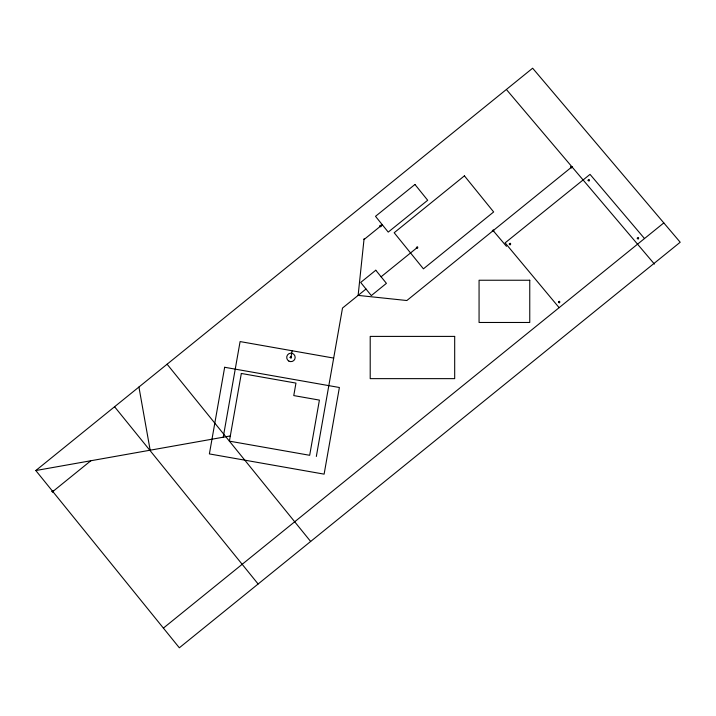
<?xml version="1.0" encoding="UTF-8"?>
<svg xmlns="http://www.w3.org/2000/svg" width="716" height="716" viewBox="0 0 716 716"><rect width="100%" height="100%" fill="white"/><g stroke="black" fill="none" stroke-linecap="round" stroke-linejoin="round"><path stroke-width="1.07" d="M364.086 238.688L358.125 295.395L406.858 300.523L572.012 166.801C568.925 165.127 571.717 170.122 572.021 166.819M223.231 437.207L240.093 341.577L333.683 358.081M290.947 357.409L292.119 350.75M316.329 456.477L342.508 308.05L366.001 289.022M35.8 470.537L532.641 68.208L680.2 242.241L179.34 647.792L35.8 470.537L230.31 435.946M52.85 491.516L90.843 460.746M363.996 239.556L382.299 224.734M381.1 276.788L417.213 247.557M163.391 628.102L663.813 222.909M644.498 238.544L590.029 174.373L505.111 242.867L559.124 307.674M506.865 90.055L654.424 264.088M493.163 230.642L506.463 246.331M167.096 364.211L310.646 541.475M114.578 406.742L258.118 583.996M138.931 387.025L150.163 450.203M52.008 491.453C53.503 494.443 54.264 488.67 52.008 491.453M290.105 357.347C291.654 360.309 292.218 354.653 290.105 357.293M379.865 225.934C381.395 228.914 382.013 223.231 379.865 225.934M416.363 247.494C417.768 250.448 418.69 244.899 416.372 247.432M492.366 230.686C494.004 233.64 494.389 227.948 492.366 230.686M509.264 244.04C510.803 246.975 511.412 241.39 509.273 243.977M558.444 302.036C560.064 304.989 560.458 299.306 558.444 302.036M588.069 180.226C589.76 183.153 590.047 177.47 588.069 180.226M637.249 238.231C638.815 241.176 639.352 235.582 637.258 238.168M224.663 367.272L209.385 453.917L324.115 474.144L339.393 387.499L224.663 367.272M241.328 373.466L229.397 441.145L309.679 455.295L319.408 400.101L293.766 395.581L295.959 383.096L241.328 373.466M464.416 175.85L394.176 232.736L423.416 268.84L493.655 211.954L464.416 175.85M375.784 270.227L360.685 282.453L371.318 295.583L386.416 283.357L375.784 270.227M414.949 184.486L375.506 216.321L388.233 232.1L427.685 200.265L414.949 184.486M529.759 280.242L479.067 280.242L479.067 322.477L529.759 322.477L529.759 280.242M454.687 336.404L370.208 336.404L370.208 378.639L454.687 378.639L454.687 336.404M288.834 361.07A4.224 4.224 0 0 0 295.171 357.409A4.224 4.224 0 0 0 288.834 353.749A4.224 4.224 0 0 0 288.834 361.07"/></g></svg>
